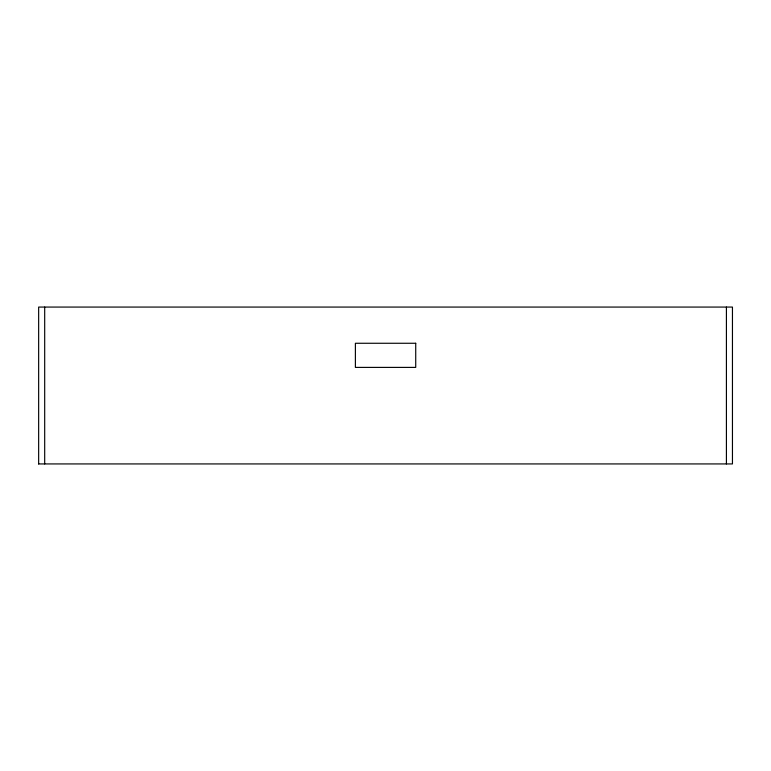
<?xml version="1.0" encoding="UTF-8"?>
<svg xmlns="http://www.w3.org/2000/svg" width="771" height="771" viewBox="0 0 771 771"><rect width="100%" height="100%" fill="white"/><g stroke="black" fill="none" stroke-linecap="round" stroke-linejoin="round"><path stroke-width="1.16" d="M38.55 463.93L732.45 463.93L732.45 307.07L38.656 307.07L38.656 463.93M726.417 307.07L726.417 463.93M44.689 307.07L44.689 463.93M415.723 343.268L355.392 343.268L355.392 367.401L415.723 367.401L415.723 343.268"/></g></svg>
